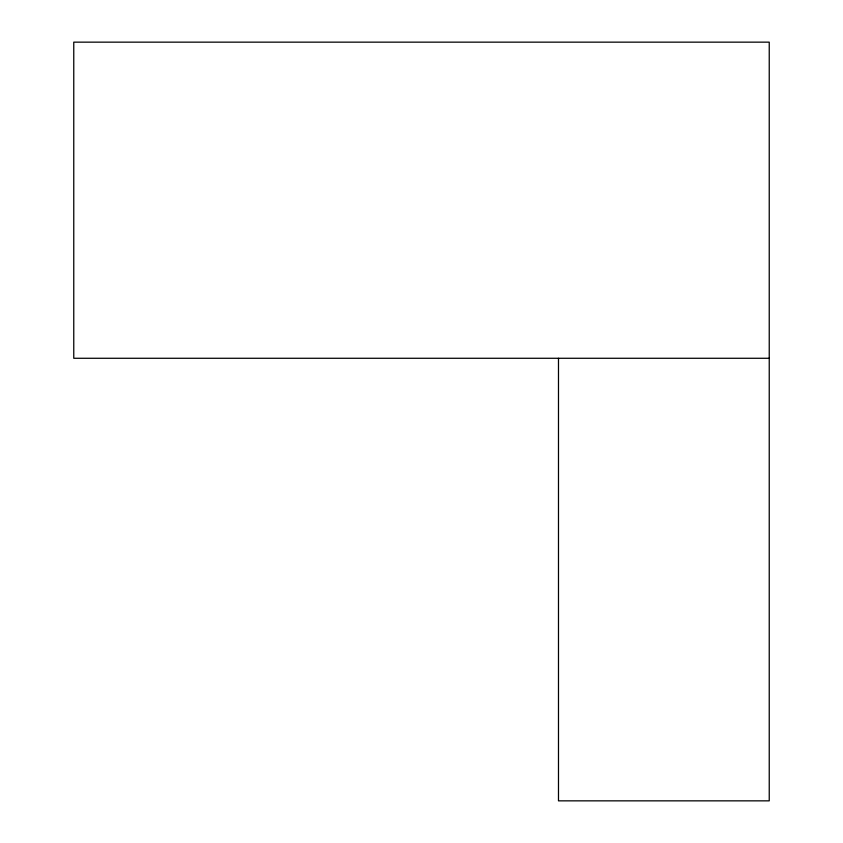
<?xml version="1.0" encoding="UTF-8"?>
<svg xmlns="http://www.w3.org/2000/svg" width="843" height="843" viewBox="0 0 843 843"><rect width="100%" height="100%" fill="white"/><g stroke="black" fill="none" stroke-linecap="round" stroke-linejoin="round"><path stroke-width="1.26" d="M769.237 358.275L73.763 358.275L73.763 42.15L769.237 42.15L769.237 800.85L558.487 800.85L558.487 358.275"/></g></svg>
